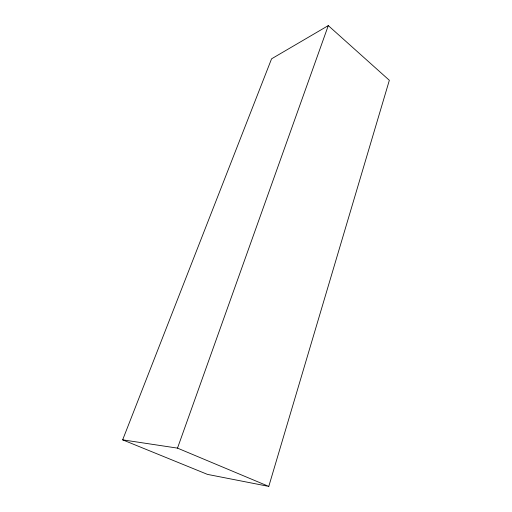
<?xml version="1.0" encoding="UTF-8"?>
<svg xmlns="http://www.w3.org/2000/svg" width="512" height="512" viewBox="0 0 512 512"><rect width="100%" height="100%" fill="white"/><g stroke="black" fill="none" stroke-linecap="round" stroke-linejoin="round"><path stroke-width="0.77" d="M268.781 486.4L389.344 80.294L328.288 25.6L271.565 58.822L122.656 439.846L207.462 474.387L268.781 486.4L177.504 448.128L122.656 439.846M177.504 448.128L328.288 25.6"/></g></svg>
